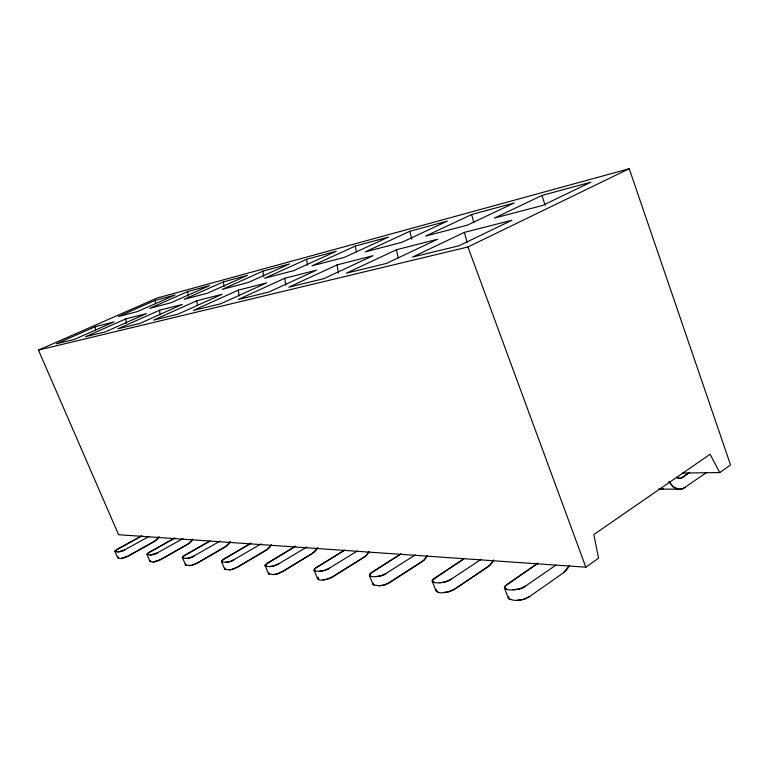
<?xml version="1.0" encoding="UTF-8"?>
<svg xmlns="http://www.w3.org/2000/svg" width="769" height="769" viewBox="0 0 769 769"><rect width="100%" height="100%" fill="white"/><g stroke="black" fill="none" stroke-linecap="round" stroke-linejoin="round"><path stroke-width="1.15" d="M306.956 546.942L279.118 563.562C275.437 565.619 268.448 568.416 265.122 565.177L267.535 562.946L295.7 546.173L265.392 564.706L265.103 565.561L268.496 573.712L273.245 574.549L276.715 574.107L282.444 571.636L314.213 552.171A16.678 14.025 -86.6 0 0 317.76 547.595M192.971 539.069A14.246 12.669 -84 0 1 189.732 542.952L160.952 559.419C158.654 560.928 150.378 563.985 150.33 560.438M493.563 559.938L490.141 564.936L487.777 567.013L454.892 588.977C451.884 591.688 435.216 595.917 436.484 589.371M225.615 569.541L224.692 569.118L221.462 561.447L221.857 560.534L251.107 543.164L224.452 558.582C215.733 563.619 232.123 562.927 234.324 559.486L261.181 543.856M374.59 585.219L372.975 584.507L373.321 583.142M569.002 566.032L563.523 572.77L529.658 596.494C523.689 600.31 514.557 602.156 508.376 598.33L504.387 587.833L505.022 586.247L537.877 563.254M159.068 536.743A13.582 12.266 -82.8 0 1 155.924 540.453L128.058 556.112C125.847 557.467 118.599 560.37 118.147 557.179M230.325 541.616A14.967 13.102 -85 0 1 226.99 545.711L197.258 563.071L191.51 565.436L185.646 565.244L182.378 557.342L184.781 555.362L209.975 541.04L185.291 555.016C176.803 559.659 192.029 559.111 194.182 555.824L220.088 541.088M427.131 555.987A18.821 15.015 -87.9 0 1 423.825 560.284L387.201 583.863L383.721 585.18L379.28 585.709L373.705 585.026L373.023 583.604M438.022 591.899L435.956 590.784L432.159 580.989L432.524 580.028L463.784 558.919L434.985 577.769C424.882 585.642 448.731 582.96 451.105 579.23L481.106 559.399M149.926 561.283L146.956 554.353L147.388 553.603L174.765 538.021L150.003 551.806C141.602 556.333 156.011 555.487 157.991 552.526L182.984 538.588M117.772 557.909L114.917 551.306L115.379 550.594L141.842 535.81L117.897 548.883C109.861 553.074 123.146 552.411 125.203 549.547L149.321 536.32M268.641 572.78L268.564 573.789L269.573 574.164M508.578 597.09L508.838 598.907L510.914 599.57M508.761 596.802L508.376 598.349M436.283 589.631L435.946 590.775M427.237 555.651L424.055 560.053L421.739 561.947L389.902 582.441L384.269 585.017L379.223 585.747M369.024 551.633L365.938 555.766L363.689 557.544L332.881 576.712L327.556 579.115L322.961 579.826M317.424 548.076L312.252 553.632L282.444 571.636L276.927 574.049L273.245 574.549M185.675 564.177L185.425 565.061L186.194 565.388M271.37 544.894L266.353 550.152L237.525 567.118L231.094 569.694L225.567 569.569L224.635 568.973L224.981 568.166L224.692 569.118M230.008 542.049L225.144 547.028L197.258 563.071L192.26 565.234L189.145 565.696M268.698 572.694L268.496 573.712M192.654 539.473L187.944 544.202L160.952 559.419L153.252 561.956M158.76 537.137L154.194 541.636L128.058 556.112L120.81 558.505M118.003 557.333L118.378 558.246M150.263 560.514L149.955 561.341L150.628 561.639M317.982 577.432C316.809 582.864 330.276 578.788 332.794 576.702L365.717 555.977A17.687 14.515 -87.3 0 0 368.928 551.95M318.193 577.211L317.472 578.423L318.885 579.355M185.742 564.1L185.387 564.994M563.494 572.703L565.715 570.781A21.619 16.024 -89 0 0 569.204 565.83M585.834 567.186L598.542 558.207L593.822 534.561L710.095 454.268L719.746 472.579L730.55 464.957L629.225 168.728L157.289 297.978L38.45 350.087L118.609 534.715L585.834 567.186L467.927 246.984L38.45 350.087M669.193 481.971L673.711 487.267A17.649 12.246 87.5 0 0 678.056 489.132A20.004 13.89 87.4 0 0 683.18 488.526L706.701 472.454M537.954 563.196L507.088 584.334C496.937 592.851 523.064 590.179 525.698 586.026L555.804 565.167M372.888 584.209L369.408 575.539L370.129 573.693L400.918 553.93L372.273 572.049C361.901 579.144 384.337 576.827 386.278 573.328L415.241 554.92M317.626 578.865L314.088 570.271L314.954 568.551L344.589 550.162L317.059 567.022C306.889 573.559 327.575 571.405 329.411 568.147L357.335 550.979M329.411 568.147L324.076 570.55L319.481 571.28M234.324 559.486L229.527 561.62L225.644 562.293M194.182 555.824L189.607 557.852L186.011 558.496M125.203 549.547L117.907 551.969M467.927 246.984L629.225 168.728M464.389 232.382L412.578 257.067L458.978 245.772L511.904 220.251L464.389 232.382L467.129 242.495M541.953 195.441L494.496 218.05L542.597 205.448L590.861 182.176L541.953 195.441L545.183 205.342M396.4 249.752L346.386 273.178L386.432 263.431L437.561 239.236L396.4 249.752L398.236 257.894M471.618 214.532L425.545 236.102L467.312 225.163L514.25 202.958L471.618 214.532L473.858 222.577M685.294 487.392L682.055 488.901L678.643 489.199L659.091 489.103M337.024 264.921L288.798 287.193L323.711 278.695L373.032 255.721L337.024 264.921L338.552 273.014M409.867 231.277L365.208 251.905L401.822 242.322L447.356 221.107L409.867 231.277L411.78 239.332M284.732 278.282L238.246 299.506L268.939 292.028L316.501 270.169L284.732 278.282L285.818 285.212M355.22 246.099L311.974 265.843L344.32 257.375L388.451 237.092L355.22 246.099L356.393 251.886M238.332 290.134L193.5 310.397L220.703 303.774L266.564 282.925L238.332 290.134L239.063 295.94M306.523 259.316L264.642 278.243L293.441 270.698L336.168 251.271L306.523 259.316L307.523 265.17M196.864 300.727L153.617 320.106L177.899 314.194L222.126 294.277L196.864 300.727L197.345 305.428M262.844 271.159L222.299 289.327L248.099 282.569L289.471 263.94L262.844 271.159L263.652 276.753M159.596 310.243L117.849 328.815L139.65 323.509L182.32 304.437L159.596 310.243L159.981 315.03M223.462 281.848L184.195 299.304L207.438 293.22L247.493 275.331L223.462 281.848L224 286.414M125.924 318.847L85.59 336.668L105.276 331.872L146.475 313.598L125.924 318.847L126.193 323.422M187.751 291.538L149.715 308.34L170.766 302.823L209.562 285.616L187.751 291.538L188.203 296.219M95.337 326.662L56.348 343.781L74.209 339.437L114.023 321.884L95.337 326.662L95.481 330.189M155.242 300.352L118.368 316.549L137.526 311.532L175.111 294.96L155.242 300.352L155.501 303.726M660.936 489.199L663.426 488.623M150.282 555.074L157.991 552.526M269.861 566.532L274.062 565.83L279.118 563.562M682.545 473.07L719.746 472.579M375.589 576.654L380.645 575.894L386.278 573.328M228.902 569.887L232.728 569.262L237.525 567.118L268.256 548.768A15.774 13.554 -85.8 0 0 271.274 545.183M439.541 582.787L445.126 581.989L451.105 579.23M513.086 589.833L519.335 588.996L525.698 586.026M517.056 600.262L523.295 599.464L529.658 596.494M443.396 592.457L448.317 591.909L454.892 588.977L489.911 565.177A20.119 15.524 -88.5 0 0 493.304 560.572M506.963 589.198L504.387 587.833M434.245 582.229L432.159 580.989M370.966 576.173L369.408 575.539M315.415 570.858L314.088 570.271M266.247 566.147L265.122 565.609M222.424 561.947L221.462 561.447M678.643 489.199L673.058 486.748L669.001 481.605M183.118 558.188L182.291 557.717M147.667 554.795L146.956 554.353M115.533 551.709L114.917 551.306M676.768 477.511L680.68 478.376L689.735 472.349C685.958 474.089 681.132 481.298 676.46 477.261M662.311 488.969A19.686 13.823 87.5 0 1 658.581 489.132"/></g></svg>
